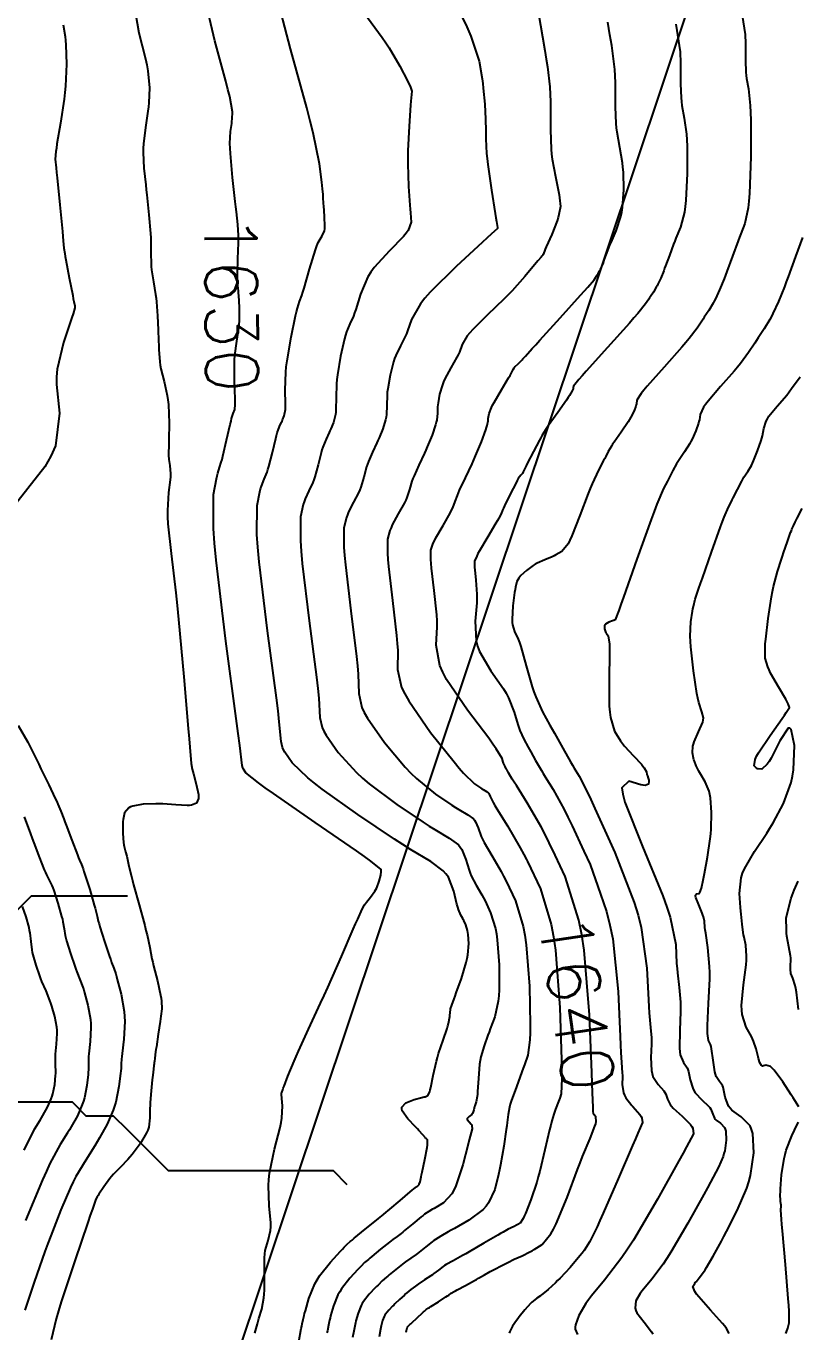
# Model space of a CAD drawing. Header units: metres. Extents: x 837475 to 838479, y 1189012 to 1191015.
# Drawn here: x 837585.7 to 837641.9, y 1189259.7 to 1189354.7 of the extents above; entities that cross this region are included whole.
import ezdxf

# ---------------------------------------------------------------- set-up
doc = ezdxf.new("R2010")
doc.units = ezdxf.units.M
doc.header["$LTSCALE"] = 0.3
for name, color, linetype in [('CORREDORVIA', 70, 'Continuous'), ('COTAS 10', 1, 'Continuous'), ('COTAS INT', 252, 'Continuous'), ('DRENAJE', 5, 'Continuous')]:
    doc.layers.add(name, color=color, linetype=linetype)
doc.styles.get("Standard").update_dxf_attribs({"font": 'simplex.shx'})

msp = doc.modelspace()

# ---------------------------------------------------------------- linework, layer by layer
at = {"layer": 'CORREDORVIA'}
msp.add_lwpolyline([(837910.67578, 1191000.96488), (838157.033, 1190996.193), (838237.174, 1190821.339), (838237.001, 1190602.875), (838240.0305, 1190437.1985), (838223.5365, 1190366.2715), (838212.196, 1190288.9195), (838227.642, 1189916.876), (838080.482, 1189451.8445), (837860.4834, 1189307.12351), (837593.19071, 1189234.39948), (837744.4868, 1189686.6093), (837750.277, 1189933.973), (837710.4905, 1190057.959), (837731.595, 1190134.414), (837885.383, 1190229.429), (837983.18356, 1190344.11971), (837817.55386, 1190502.18733), (837798.03286, 1190660.16958), (837963.57418, 1190795.98182)], close=True, dxfattribs=at)
at = {"layer": 'COTAS 10'}
for points in [[(837602.36, 1189259.606), (837602.553, 1189260.28), (837602.608, 1189260.469), (837602.662, 1189260.658), (837602.865, 1189261.346), (837603.018, 1189262.162), (837603.043, 1189262.43), (837603.06, 1189262.718), (837603.055, 1189263.913), (837603.063, 1189265.084), (837603.088, 1189265.358), (837603.123, 1189265.609), (837603.331, 1189266.33), (837603.508, 1189267.068), (837603.524, 1189267.33), (837603.526, 1189267.617), (837603.41, 1189268.86), (837603.342, 1189270.346), (837603.373, 1189270.786), (837603.426, 1189271.238), (837603.799, 1189272.976), (837604.2, 1189274.567), (837604.271, 1189274.927), (837604.325, 1189275.252), (837604.374, 1189276.134), (837604.323, 1189276.668), (837604.314, 1189276.773), (837604.306, 1189276.86), (837604.298, 1189277.023), (837604.303, 1189277.062), (837604.305, 1189277.072), (837604.306, 1189277.082), (837604.312, 1189277.111), (837604.385, 1189277.31), (837604.43, 1189277.426), (837604.484, 1189277.568), (837604.766, 1189278.302), (837605.211, 1189279.377), (837605.367, 1189279.734), (837605.538, 1189280.117), (837606.275, 1189281.717), (837607.146, 1189283.605), (837607.401, 1189284.17), (837607.663, 1189284.753), (837608.659, 1189287.013), (837609.52, 1189288.986), (837609.696, 1189289.389), (837609.845, 1189289.73), (837610.16, 1189290.442), (837610.34, 1189290.765), (837610.405, 1189290.861), (837610.476, 1189290.959), (837610.785, 1189291.333), (837611.094, 1189291.748), (837611.166, 1189291.871), (837611.231, 1189291.998), (837611.413, 1189292.485), (837611.521, 1189292.927), (837611.539, 1189293.024), (837611.552, 1189293.11), (837611.555, 1189293.333), (837610.801, 1189293.952), (837610.336, 1189294.288), (837609.761, 1189294.696), (837606.759, 1189296.764), (837603.718, 1189298.859), (837603.119, 1189299.285), (837602.624, 1189299.643), (837601.713, 1189300.375), (837601.533, 1189300.633), (837601.5, 1189300.692), (837601.474, 1189300.745), (837601.441, 1189300.893), (837601.267, 1189302.352), (837601.153, 1189303.231), (837601.01, 1189304.317), (837600.254, 1189309.959), (837599.543, 1189315.847), (837599.428, 1189317.088), (837599.348, 1189318.16), (837599.356, 1189320.629), (837599.566, 1189321.761), (837599.614, 1189321.99), (837599.658, 1189322.183), (837599.781, 1189322.577), (837599.918, 1189322.978), (837599.972, 1189323.176), (837600.032, 1189323.411), (837600.304, 1189324.574), (837600.569, 1189325.728), (837600.625, 1189325.958), (837600.673, 1189326.151), (837600.78, 1189326.519), (837600.835, 1189326.635), (837600.863, 1189326.699), (837600.91, 1189326.814), (837600.933, 1189327.184), (837600.932, 1189327.376), (837600.927, 1189327.608), (837600.884, 1189328.769), (837600.871, 1189330.093), (837600.885, 1189330.426), (837600.907, 1189330.746), (837601.051, 1189331.78), (837601.198, 1189332.733), (837601.222, 1189333.001), (837601.238, 1189333.27), (837601.236, 1189334.258), (837601.188, 1189335.105), (837601.175, 1189335.287), (837601.162, 1189335.445), (837601.116, 1189335.825), (837601.092, 1189336.262), (837601.092, 1189336.456), (837601.095, 1189336.682), (837601.132, 1189337.762), (837601.165, 1189338.929), (837601.165, 1189339.209), (837601.162, 1189339.471), (837601.12, 1189340.261), (837601.021, 1189341.195), (837600.983, 1189341.547), (837600.939, 1189341.939), (837600.741, 1189343.693), (837600.605, 1189345.149), (837600.578, 1189345.434), (837600.556, 1189345.818), (837600.544, 1189346.159), (837600.587, 1189347.039), (837600.675, 1189347.626), (837600.691, 1189347.783), (837600.705, 1189347.937), (837600.728, 1189348.476), (837600.531, 1189349.584), (837600.406, 1189350.098), (837600.251, 1189350.701), (837599.438, 1189353.627), (837598.695, 1189356.866)], [(837613.382, 1189259.676), (837613.402, 1189259.781), (837613.442, 1189259.974), (837613.462, 1189260.024), (837613.469, 1189260.037), (837613.477, 1189260.051), (837613.514, 1189260.097), (837613.64, 1189260.219), (837613.705, 1189260.28), (837613.782, 1189260.352), (837614.169, 1189260.711), (837614.556, 1189261.067), (837614.633, 1189261.138), (837614.697, 1189261.197), (837614.822, 1189261.309), (837614.984, 1189261.417), (837615.071, 1189261.473), (837615.178, 1189261.541), (837615.716, 1189261.883), (837616.262, 1189262.231), (837616.372, 1189262.303), (837616.465, 1189262.364), (837616.655, 1189262.498), (837616.858, 1189262.625), (837616.959, 1189262.682), (837617.08, 1189262.75), (837617.68, 1189263.073), (837618.338, 1189263.426), (837618.495, 1189263.512), (837618.641, 1189263.593), (837619.08, 1189263.841), (837619.495, 1189264.076), (837619.626, 1189264.148), (837619.764, 1189264.223), (837620.323, 1189264.519), (837620.919, 1189264.821), (837621.081, 1189264.9), (837621.242, 1189264.976), (837621.812, 1189265.234), (837622.378, 1189265.507), (837622.536, 1189265.594), (837622.695, 1189265.685), (837623.273, 1189266.051), (837623.904, 1189266.817), (837624.096, 1189267.16), (837624.295, 1189267.559), (837625.078, 1189269.472), (837625.841, 1189271.517), (837626.028, 1189272), (837626.205, 1189272.447), (837626.756, 1189273.759), (837627.113, 1189274.656), (837627.167, 1189274.84), (837627.203, 1189274.997), (837627.17, 1189275.335), (837627.045, 1189275.49), (837627.022, 1189275.532), (837627.004, 1189275.573), (837626.982, 1189275.719), (837626.987, 1189275.851), (837626.987, 1189275.884), (837626.986, 1189275.916), (837626.977, 1189276.017), (837626.93, 1189277.106), (837626.904, 1189277.761), (837626.874, 1189278.569), (837626.72, 1189282.76), (837626.334, 1189287.46), (837626.156, 1189288.588), (837625.948, 1189289.641), (837624.943, 1189292.817), (837624.215, 1189294.367), (837623.787, 1189295.275), (837623.484, 1189295.874), (837623.188, 1189296.439), (837622.182, 1189298.186), (837621.39, 1189299.445), (837621.229, 1189299.702), (837621.094, 1189299.919), (837620.819, 1189300.372), (837620.714, 1189300.56), (837620.687, 1189300.61), (837620.66, 1189300.659), (837620.567, 1189300.828), (837620.482, 1189301.015), (837620.459, 1189301.075), (837620.437, 1189301.139), (837620.36, 1189301.402), (837619.926, 1189302.118), (837619.679, 1189302.468), (837619.377, 1189302.884), (837617.824, 1189304.935), (837616.315, 1189307.167), (837616.039, 1189307.697), (837615.825, 1189308.19), (837615.565, 1189309.65), (837615.63, 1189311.001), (837615.62, 1189311.424), (837615.598, 1189311.867), (837615.418, 1189313.646), (837615.223, 1189315.261), (837615.191, 1189315.602), (837615.17, 1189315.896), (837615.172, 1189316.573), (837615.347, 1189317.079), (837615.435, 1189317.264), (837615.539, 1189317.47), (837616.056, 1189318.379), (837616.575, 1189319.275), (837616.68, 1189319.473), (837616.768, 1189319.649), (837616.947, 1189320.104), (837617.103, 1189320.559), (837617.176, 1189320.735), (837617.263, 1189320.933), (837617.686, 1189321.831), (837618.173, 1189322.868), (837618.3, 1189323.154), (837618.424, 1189323.44), (837618.844, 1189324.467), (837619.162, 1189325.323), (837619.222, 1189325.501), (837619.27, 1189325.652), (837619.342, 1189325.985), (837619.347, 1189326.168), (837619.352, 1189326.226), (837619.36, 1189326.286), (837619.402, 1189326.529), (837619.572, 1189326.95), (837619.661, 1189327.122), (837619.767, 1189327.318), (837620.299, 1189328.229), (837620.826, 1189329.107), (837620.929, 1189329.283), (837621.013, 1189329.429), (837621.162, 1189329.717), (837621.234, 1189329.842), (837621.27, 1189329.886), (837621.312, 1189329.933), (837621.521, 1189330.14), (837621.758, 1189330.367), (837621.817, 1189330.427), (837621.874, 1189330.487), (837622.058, 1189330.693), (837622.547, 1189331.242), (837622.796, 1189331.518), (837623.094, 1189331.847), (837624.582, 1189333.485), (837626.061, 1189335.118), (837626.353, 1189335.446), (837626.595, 1189335.719), (837627.045, 1189336.255), (837627.163, 1189336.433), (837627.195, 1189336.482), (837627.226, 1189336.529), (837627.337, 1189336.697), (837627.445, 1189336.877), (837627.475, 1189336.932), (837627.504, 1189336.99), (837627.608, 1189337.216), (837627.72, 1189337.492), (837627.755, 1189337.581), (837627.79, 1189337.675), (837627.93, 1189338.058), (837628.131, 1189338.582), (837628.205, 1189338.764), (837628.288, 1189338.964), (837628.651, 1189339.82), (837628.99, 1189340.861), (837629.056, 1189341.177), (837629.111, 1189341.505), (837629.209, 1189342.789), (837629.178, 1189344.092), (837629.15, 1189344.432), (837629.114, 1189344.763), (837628.916, 1189345.882), (837628.716, 1189346.979), (837628.68, 1189347.296), (837628.651, 1189347.619), (837628.614, 1189348.832), (837628.615, 1189350.012), (837628.611, 1189350.313), (837628.604, 1189350.604), (837628.562, 1189351.563), (837628.328, 1189353.303), (837628.2, 1189354.085), (837628.045, 1189354.998)], [(837641.936, 1189276.069), (837641.645, 1189276.538), (837641.528, 1189276.722), (837641.395, 1189276.929), (837640.784, 1189277.875), (837640.159, 1189278.73), (837640.017, 1189278.881), (837639.889, 1189278.994), (837639.539, 1189279.094), (837639.313, 1189279.033), (837639.264, 1189279.045), (837639.22, 1189279.07), (837639.106, 1189279.267), (837639.018, 1189279.593), (837638.989, 1189279.699), (837638.96, 1189279.813), (837638.839, 1189280.281), (837638.65, 1189280.837), (837638.577, 1189281.005), (837638.494, 1189281.18), (837638.123, 1189281.864), (837637.829, 1189282.776), (837637.797, 1189283.095), (837637.785, 1189283.442), (837637.917, 1189284.936), (837638.106, 1189286.402), (837638.131, 1189286.732), (837638.143, 1189287.029), (837638.086, 1189287.826), (837637.962, 1189288.416), (837637.932, 1189288.582), (837637.903, 1189288.749), (837637.816, 1189289.364), (837637.74, 1189290.083), (837637.719, 1189290.316), (837637.698, 1189290.564), (837637.623, 1189291.583), (837637.745, 1189292.731), (837637.849, 1189293.061), (837637.983, 1189293.396), (837638.721, 1189294.649), (837639.614, 1189295.968), (837639.847, 1189296.344), (837640.073, 1189296.726), (837640.837, 1189298.146), (837641.398, 1189299.675), (837641.496, 1189300.126), (837641.569, 1189300.588), (837641.627, 1189302.356), (837641.401, 1189303.533), (837641.295, 1189303.623), (837641.171, 1189303.61), (837640.567, 1189302.709), (837639.926, 1189301.438), (837639.778, 1189301.191), (837639.643, 1189300.99), (837639.264, 1189300.644), (837638.996, 1189300.65), (837638.932, 1189300.67), (837638.871, 1189300.699), (837638.687, 1189300.872), (837638.77, 1189301.351), (837638.878, 1189301.572), (837639.023, 1189301.832), (837639.854, 1189303.09), (837640.725, 1189304.32), (837640.895, 1189304.561), (837641.033, 1189304.76), (837641.278, 1189305.12), (837641.178, 1189305.401), (837641.1, 1189305.549), (837641.001, 1189305.729), (837640.459, 1189306.635), (837639.896, 1189307.626), (837639.783, 1189307.86), (837639.688, 1189308.076), (837639.498, 1189308.71), (837639.489, 1189309.468), (837639.507, 1189309.763), (837639.535, 1189310.095), (837639.711, 1189311.599), (837639.958, 1189313.183), (837640.03, 1189313.565), (837640.105, 1189313.923), (837640.388, 1189315.01), (837640.68, 1189315.91), (837640.759, 1189316.149), (837640.838, 1189316.384), (837641.117, 1189317.196), (837641.351, 1189317.851), (837641.402, 1189317.986), (837641.446, 1189318.102), (837641.553, 1189318.354), (837641.689, 1189318.622), (837641.751, 1189318.747), (837641.824, 1189318.894), (837642.178, 1189319.609)], [(837641.004, 1189259.572), (837641.122, 1189259.878), (837641.149, 1189259.963), (837641.173, 1189260.049), (837641.242, 1189260.359), (837641.232, 1189261.2), (837641.207, 1189261.619), (837641.172, 1189262.12), (837640.966, 1189264.604), (837640.751, 1189267.04), (837640.711, 1189267.511), (837640.679, 1189267.894), (837640.632, 1189268.54), (837640.64, 1189268.617), (837640.644, 1189268.667), (837640.654, 1189268.77), (837640.655, 1189268.909), (837640.651, 1189268.957), (837640.646, 1189269.01), (837640.614, 1189269.236), (837640.6, 1189269.679), (837640.607, 1189269.869), (837640.617, 1189270.088), (837640.692, 1189271.121), (837640.87, 1189272.298), (837640.945, 1189272.608), (837641.031, 1189272.911), (837641.436, 1189273.945), (837641.833, 1189274.77), (837641.914, 1189274.941)]]:
    msp.add_lwpolyline(points, dxfattribs=at)
at = {"layer": 'COTAS INT'}
for points in [[(837593.54, 1189356.477), (837593.923, 1189354.209), (837594.405, 1189352.329), (837594.497, 1189351.88), (837594.57, 1189351.462), (837594.685, 1189350.212), (837594.64, 1189349.135), (837594.613, 1189348.825), (837594.579, 1189348.511), (837594.403, 1189347.338), (837594.253, 1189346.149), (837594.235, 1189345.826), (837594.228, 1189345.505), (837594.288, 1189344.366), (837594.421, 1189343.163), (837594.459, 1189342.802), (837594.498, 1189342.429), (837594.645, 1189340.981), (837594.76, 1189339.617), (837594.78, 1189339.298), (837594.794, 1189339.004), (837594.799, 1189338.154), (837594.81, 1189337.423), (837594.827, 1189337.205), (837594.85, 1189336.98), (837594.986, 1189336.11), (837595.138, 1189335.173), (837595.171, 1189334.905), (837595.201, 1189334.634), (837595.277, 1189333.624), (837595.322, 1189332.619), (837595.332, 1189332.351), (837595.342, 1189332.087), (837595.367, 1189331.17), (837595.439, 1189330.275), (837595.477, 1189330.024), (837595.523, 1189329.773), (837595.757, 1189328.858), (837595.987, 1189327.833), (837596.03, 1189327.512), (837596.065, 1189327.175), (837596.119, 1189325.826), (837596.112, 1189324.611), (837596.108, 1189324.359), (837596.104, 1189324.143), (837596.083, 1189323.67), (837596.083, 1189323.384), (837596.091, 1189323.286), (837596.103, 1189323.18), (837596.178, 1189322.73), (837596.223, 1189322.122), (837596.216, 1189321.917), (837596.2, 1189321.696), (837596.075, 1189320.763), (837595.993, 1189319.453), (837596.006, 1189318.994), (837596.034, 1189318.492), (837596.263, 1189316.333), (837596.605, 1189313.476), (837596.704, 1189312.535), (837596.806, 1189311.529), (837597.192, 1189307.354), (837597.519, 1189303.591), (837597.584, 1189302.845), (837597.637, 1189302.227), (837597.737, 1189301.061), (837597.809, 1189300.627), (837597.844, 1189300.47), (837597.887, 1189300.297), (837598.097, 1189299.538), (837598.256, 1189298.803), (837598.267, 1189298.644), (837598.263, 1189298.505), (837598.126, 1189298.166), (837597.752, 1189298.016), (837597.598, 1189297.997), (837597.423, 1189297.988), (837596.607, 1189298.033), (837595.66, 1189298.107), (837595.402, 1189298.115), (837595.144, 1189298.118), (837594.229, 1189298.085), (837593.472, 1189297.95), (837593.315, 1189297.888), (837593.18, 1189297.815), (837592.882, 1189297.466), (837592.771, 1189296.981), (837592.755, 1189296.823), (837592.744, 1189296.654), (837592.755, 1189295.96), (837592.814, 1189295.293), (837592.833, 1189295.141), (837592.854, 1189295.004), (837592.939, 1189294.628), (837593.035, 1189294.296), (837593.063, 1189294.187), (837593.091, 1189294.071), (837593.196, 1189293.586), (837593.376, 1189292.828), (837593.451, 1189292.538), (837593.537, 1189292.214), (837593.941, 1189290.756), (837594.348, 1189289.258), (837594.437, 1189288.909), (837594.516, 1189288.588), (837594.712, 1189287.667), (837594.875, 1189286.845), (837594.932, 1189286.587), (837594.995, 1189286.316), (837595.267, 1189285.228), (837595.503, 1189284.203), (837595.544, 1189283.973), (837595.574, 1189283.765), (837595.594, 1189283.206), (837595.522, 1189282.672), (837595.495, 1189282.479), (837595.464, 1189282.268), (837595.327, 1189281.344), (837595.192, 1189280.441), (837595.163, 1189280.243), (837595.138, 1189280.067), (837595.077, 1189279.619), (837595.047, 1189279.375), (837595.042, 1189279.328), (837595.037, 1189279.291), (837595.03, 1189279.229), (837595.022, 1189279.162), (837595.017, 1189279.122), (837595.011, 1189279.071), (837594.977, 1189278.808), (837594.926, 1189278.368), (837594.908, 1189278.206), (837594.889, 1189278.026), (837594.808, 1189277.23), (837594.741, 1189276.374), (837594.731, 1189276.155), (837594.724, 1189275.945), (837594.73, 1189275.253), (837594.637, 1189274.575), (837594.568, 1189274.374), (837594.481, 1189274.166), (837594.01, 1189273.365), (837593.431, 1189272.593), (837593.274, 1189272.404), (837593.12, 1189272.226), (837592.58, 1189271.67), (837592.072, 1189271.156), (837591.938, 1189271.003), (837591.808, 1189270.846), (837591.364, 1189270.243), (837591.018, 1189269.721), (837590.949, 1189269.616), (837590.893, 1189269.527), (837590.788, 1189269.349), (837590.535, 1189268.619), (837590.386, 1189268.183), (837590.202, 1189267.645), (837589.249, 1189264.859), (837588.269, 1189261.881), (837588.068, 1189261.222), (837587.897, 1189260.636), (837587.533, 1189259.118)], [(837605.564, 1189258.97), (837605.742, 1189259.924), (837605.778, 1189260.115), (837605.807, 1189260.275), (837605.865, 1189260.585), (837605.942, 1189260.882), (837605.984, 1189261.033), (837606.035, 1189261.213), (837606.294, 1189262.112), (837606.727, 1189263.183), (837606.888, 1189263.472), (837607.067, 1189263.758), (837607.859, 1189264.763), (837608.599, 1189265.563), (837608.744, 1189265.719), (837608.863, 1189265.847), (837609.077, 1189266.074), (837609.308, 1189266.266), (837609.437, 1189266.372), (837609.595, 1189266.502), (837610.4, 1189267.161), (837611.204, 1189267.816), (837611.361, 1189267.943), (837611.489, 1189268.047), (837611.715, 1189268.226), (837611.926, 1189268.398), (837612.044, 1189268.497), (837612.189, 1189268.62), (837612.931, 1189269.249), (837613.669, 1189269.875), (837613.811, 1189269.995), (837613.927, 1189270.093), (837614.122, 1189270.254), (837614.152, 1189270.27), (837614.163, 1189270.276), (837614.176, 1189270.283), (837614.233, 1189270.317), (837614.295, 1189270.384), (837614.312, 1189270.413), (837614.327, 1189270.446), (837614.379, 1189270.604), (837614.461, 1189270.965), (837614.496, 1189271.127), (837614.536, 1189271.316), (837614.724, 1189272.221), (837614.891, 1189273.098), (837614.918, 1189273.269), (837614.936, 1189273.409), (837614.933, 1189273.653), (837614.846, 1189273.735), (837614.811, 1189273.772), (837614.772, 1189273.815), (837614.594, 1189274.021), (837614.299, 1189274.351), (837614.187, 1189274.472), (837614.062, 1189274.606), (837613.498, 1189275.197), (837613.079, 1189275.785), (837613.045, 1189275.917), (837613.046, 1189276.036), (837613.343, 1189276.353), (837613.83, 1189276.551), (837613.949, 1189276.594), (837614.063, 1189276.631), (837614.419, 1189276.725), (837614.693, 1189276.787), (837614.754, 1189276.805), (837614.81, 1189276.823), (837614.96, 1189276.89), (837615.086, 1189277.153), (837615.127, 1189277.295), (837615.17, 1189277.467), (837615.345, 1189278.336), (837615.571, 1189279.38), (837615.645, 1189279.661), (837615.725, 1189279.94), (837616.056, 1189280.918), (837616.354, 1189281.765), (837616.412, 1189281.961), (837616.46, 1189282.14), (837616.544, 1189282.644), (837616.577, 1189283.011), (837616.591, 1189283.103), (837616.608, 1189283.191), (837616.689, 1189283.475), (837616.856, 1189283.929), (837616.926, 1189284.125), (837617.008, 1189284.35), (837617.391, 1189285.414), (837617.749, 1189286.571), (837617.815, 1189286.855), (837617.867, 1189287.122), (837617.934, 1189287.957), (837617.884, 1189288.608), (837617.862, 1189288.76), (837617.836, 1189288.901), (837617.713, 1189289.307), (837617.566, 1189289.616), (837617.526, 1189289.695), (837617.485, 1189289.771), (837617.338, 1189290.022), (837617.174, 1189290.429), (837617.121, 1189290.604), (837617.067, 1189290.806), (837616.845, 1189291.757), (837616.441, 1189292.775), (837616.27, 1189293.019), (837616.074, 1189293.246), (837615.156, 1189293.928), (837613.684, 1189294.8), (837613.138, 1189295.146), (837612.533, 1189295.537), (837609.85, 1189297.331), (837607.248, 1189299.182), (837606.694, 1189299.61), (837606.212, 1189300.002), (837605.071, 1189301.11), (837604.54, 1189301.874), (837604.442, 1189302.049), (837604.365, 1189302.207), (837604.266, 1189302.645), (837604.139, 1189304.081), (837604.046, 1189304.87), (837603.927, 1189305.827), (837603.287, 1189310.696), (837602.679, 1189315.73), (837602.581, 1189316.791), (837602.513, 1189317.708), (837602.519, 1189319.818), (837602.722, 1189320.825), (837602.778, 1189321.045), (837602.834, 1189321.241), (837603.036, 1189321.737), (837603.25, 1189322.238), (837603.313, 1189322.435), (837603.379, 1189322.659), (837603.633, 1189323.68), (837603.876, 1189324.694), (837603.935, 1189324.914), (837603.991, 1189325.107), (837604.161, 1189325.582), (837604.302, 1189325.882), (837604.339, 1189325.965), (837604.375, 1189326.047), (837604.496, 1189326.345), (837604.579, 1189326.812), (837604.59, 1189327.001), (837604.596, 1189327.217), (837604.576, 1189328.212), (837604.609, 1189329.515), (837604.648, 1189329.924), (837604.701, 1189330.355), (837605.001, 1189332.084), (837605.329, 1189333.614), (837605.4, 1189333.919), (837605.462, 1189334.173), (837605.612, 1189334.661), (837605.78, 1189335.115), (837605.853, 1189335.348), (837605.938, 1189335.627), (837606.342, 1189337.021), (837606.772, 1189338.426), (837606.874, 1189338.713), (837606.969, 1189338.955), (837607.249, 1189339.458), (837607.418, 1189339.805), (837607.443, 1189339.949), (837607.459, 1189340.114), (837607.437, 1189340.879), (837607.369, 1189341.621), (837607.356, 1189341.77), (837607.345, 1189341.895), (837607.323, 1189342.144), (837607.321, 1189342.245), (837607.321, 1189342.277), (837607.322, 1189342.31), (837607.329, 1189342.445), (837607.294, 1189342.878), (837607.267, 1189343.099), (837607.234, 1189343.364), (837607.056, 1189344.686), (837606.597, 1189346.946), (837606.388, 1189347.803), (837606.142, 1189348.759), (837604.954, 1189353.044), (837603.851, 1189357.255)], [(837622.972, 1189355.769), (837623.47, 1189352.941), (837623.57, 1189352.313), (837623.655, 1189351.753), (837623.824, 1189350.291), (837623.872, 1189349.188), (837623.88, 1189348.853), (837623.885, 1189348.506), (837623.883, 1189347.149), (837623.926, 1189345.753), (837623.959, 1189345.382), (837624.001, 1189345.017), (837624.231, 1189343.755), (837624.462, 1189342.681), (837624.506, 1189342.435), (837624.54, 1189342.212), (837624.591, 1189341.591), (837624.49, 1189340.989), (837624.429, 1189340.778), (837624.354, 1189340.547), (837623.963, 1189339.553), (837623.572, 1189338.648), (837623.497, 1189338.473), (837623.437, 1189338.332), (837623.337, 1189338.098), (837623.331, 1189338.082), (837623.329, 1189338.078), (837623.328, 1189338.074), (837623.323, 1189338.062), (837623.317, 1189338.05), (837623.316, 1189338.047), (837623.311, 1189338.04), (837623.306, 1189338.032), (837623.304, 1189338.028), (837623.299, 1189338.021), (837623.279, 1189337.997), (837623.269, 1189337.986), (837623.256, 1189337.972), (837623.193, 1189337.901), (837622.964, 1189337.634), (837622.847, 1189337.496), (837622.707, 1189337.33), (837622.009, 1189336.5), (837621.074, 1189335.453), (837620.785, 1189335.152), (837620.482, 1189334.845), (837619.281, 1189333.693), (837618.218, 1189332.642), (837618.003, 1189332.398), (837617.822, 1189332.175), (837617.457, 1189331.543), (837617.244, 1189330.979), (837617.16, 1189330.799), (837617.064, 1189330.609), (837616.627, 1189329.837), (837616.191, 1189329.032), (837616.096, 1189328.821), (837616.012, 1189328.616), (837615.802, 1189327.918), (837615.695, 1189327.303), (837615.676, 1189327.15), (837615.662, 1189327.005), (837615.65, 1189326.542), (837615.602, 1189326.043), (837615.564, 1189325.876), (837615.516, 1189325.695), (837615.257, 1189324.937), (837614.912, 1189324.092), (837614.81, 1189323.857), (837614.705, 1189323.621), (837614.305, 1189322.768), (837613.945, 1189321.976), (837613.866, 1189321.78), (837613.796, 1189321.592), (837613.618, 1189320.998), (837613.421, 1189320.402), (837613.338, 1189320.214), (837613.243, 1189320.016), (837612.801, 1189319.219), (837612.363, 1189318.413), (837612.27, 1189318.21), (837612.191, 1189318.015), (837612.008, 1189317.384), (837612.005, 1189316.349), (837612.039, 1189315.899), (837612.087, 1189315.378), (837612.385, 1189312.909), (837612.68, 1189310.357), (837612.726, 1189309.785), (837612.757, 1189309.271), (837612.74, 1189307.899), (837613.038, 1189306.592), (837613.267, 1189306.12), (837613.56, 1189305.599), (837615.147, 1189303.316), (837616.855, 1189301.161), (837617.225, 1189300.72), (837617.549, 1189300.347), (837618.344, 1189299.564), (837618.782, 1189299.272), (837618.88, 1189299.208), (837618.969, 1189299.151), (837619.21, 1189299.009), (837619.359, 1189298.898), (837619.391, 1189298.861), (837619.419, 1189298.821), (837619.485, 1189298.655), (837619.701, 1189298.215), (837619.823, 1189298.003), (837619.972, 1189297.752), (837620.735, 1189296.518), (837621.675, 1189294.91), (837621.935, 1189294.423), (837622.124, 1189294.057), (837622.196, 1189293.917), (837623.136, 1189291.94), (837623.925, 1189289.338), (837624.09, 1189288.439), (837624.232, 1189287.462), (837624.552, 1189283.29), (837624.671, 1189279.482), (837624.687, 1189278.735), (837624.695, 1189278.122), (837624.66, 1189277.017), (837624.544, 1189276.701), (837624.501, 1189276.585), (837624.453, 1189276.455), (837624.239, 1189275.885), (837624.129, 1189275.536), (837623.971, 1189275.037), (837623.889, 1189274.733), (837623.803, 1189274.399), (837623.466, 1189272.943), (837623.091, 1189271.379), (837622.982, 1189270.976), (837622.87, 1189270.587), (837622.446, 1189269.294), (837622.059, 1189268.301), (837621.97, 1189268.102), (837621.89, 1189267.935), (837621.667, 1189267.605), (837621.497, 1189267.498), (837621.45, 1189267.471), (837621.404, 1189267.446), (837621.238, 1189267.365), (837621.071, 1189267.29), (837621.024, 1189267.267), (837620.976, 1189267.244), (837620.801, 1189267.156), (837620.423, 1189266.944), (837620.246, 1189266.843), (837620.039, 1189266.723), (837619.034, 1189266.14), (837617.956, 1189265.517), (837617.703, 1189265.373), (837617.47, 1189265.241), (837616.791, 1189264.868), (837616.292, 1189264.585), (837616.172, 1189264.511), (837616.061, 1189264.437), (837615.724, 1189264.185), (837615.396, 1189263.928), (837615.29, 1189263.852), (837615.178, 1189263.773), (837614.716, 1189263.469), (837614.256, 1189263.168), (837614.144, 1189263.091), (837614.039, 1189263.017), (837613.717, 1189262.772), (837613.422, 1189262.523), (837613.334, 1189262.447), (837613.244, 1189262.367), (837612.896, 1189262.052), (837612.553, 1189261.726), (837612.465, 1189261.64), (837612.38, 1189261.555), (837612.101, 1189261.264), (837611.875, 1189260.978), (837611.824, 1189260.896), (837611.778, 1189260.814), (837611.655, 1189260.509), (837611.56, 1189260.139), (837611.533, 1189260.016), (837611.504, 1189259.883), (837611.397, 1189259.331)], [(837637.676, 1189356.401), (837638.039, 1189354.106), (837638.068, 1189353.436), (837638.072, 1189353.233), (837638.076, 1189353.022), (837638.075, 1189352.198), (837638.1, 1189351.351), (837638.121, 1189351.126), (837638.146, 1189350.904), (837638.285, 1189350.138), (837638.417, 1189348.928), (837638.438, 1189348.427), (837638.452, 1189347.854), (837638.446, 1189345.185), (837638.352, 1189342.535), (837638.31, 1189341.973), (837638.261, 1189341.487), (837638.027, 1189340.353), (837637.718, 1189339.596), (837637.621, 1189339.347), (837637.52, 1189339.08), (837636.709, 1189336.861), (837636.605, 1189336.588), (837636.506, 1189336.33), (837636.179, 1189335.525), (837635.876, 1189334.865), (837635.79, 1189334.697), (837635.704, 1189334.537), (837635.39, 1189334.013), (837635.066, 1189333.523), (837634.974, 1189333.384), (837634.881, 1189333.243), (837634.539, 1189332.723), (837633.959, 1189331.967), (837633.717, 1189331.678), (837633.439, 1189331.355), (837632.14, 1189329.9), (837630.906, 1189328.506), (837630.67, 1189328.222), (837630.478, 1189327.981), (837630.165, 1189327.478), (837630.123, 1189327.229), (837630.103, 1189327.149), (837630.078, 1189327.063), (837629.958, 1189326.713), (837629.725, 1189326.242), (837629.629, 1189326.08), (837629.519, 1189325.905), (837629.011, 1189325.161), (837628.505, 1189324.44), (837628.397, 1189324.28), (837628.303, 1189324.136), (837628.081, 1189323.759), (837627.891, 1189323.388), (837627.818, 1189323.249), (837627.736, 1189323.093), (837627.366, 1189322.396), (837626.899, 1189321.402), (837626.756, 1189321.059), (837626.607, 1189320.686), (837626.019, 1189319.094), (837625.436, 1189317.608), (837625.29, 1189317.302), (837625.151, 1189317.042), (837624.706, 1189316.481), (837624.27, 1189316.229), (837624.138, 1189316.163), (837624, 1189316.098), (837623.459, 1189315.879), (837622.904, 1189315.632), (837622.758, 1189315.55), (837622.614, 1189315.461), (837622.122, 1189315.092), (837621.726, 1189314.72), (837621.644, 1189314.63), (837621.573, 1189314.545), (837621.417, 1189314.285), (837621.326, 1189313.878), (837621.297, 1189313.7), (837621.266, 1189313.495), (837621.141, 1189312.52), (837621.075, 1189311.532), (837621.082, 1189311.318), (837621.1, 1189311.13), (837621.257, 1189310.666), (837621.524, 1189310.102), (837621.612, 1189309.851), (837621.706, 1189309.559), (837622.096, 1189308.159), (837622.543, 1189306.631), (837622.672, 1189306.258), (837622.804, 1189305.906), (837623.301, 1189304.817), (837623.838, 1189303.834), (837623.995, 1189303.549), (837624.156, 1189303.259), (837624.767, 1189302.166), (837625.336, 1189301.165), (837625.47, 1189300.933), (837625.595, 1189300.721), (837625.961, 1189300.117), (837626.542, 1189298.977), (837626.802, 1189298.426), (837627.105, 1189297.774), (837628.558, 1189294.572), (837629.971, 1189290.931), (837630.249, 1189290.002), (837630.478, 1189289.108), (837630.896, 1189286.165), (837630.995, 1189283.848), (837631.023, 1189283.348), (837631.05, 1189282.91), (837631.151, 1189281.84), (837631.217, 1189281.097), (837631.223, 1189280.865), (837631.224, 1189280.622), (837631.183, 1189279.649), (837631.218, 1189278.71), (837631.267, 1189278.488), (837631.334, 1189278.283), (837631.716, 1189277.68), (837632.12, 1189277.218), (837632.2, 1189277.102), (837632.266, 1189276.991), (837632.392, 1189276.63), (837632.576, 1189276.238), (837632.679, 1189276.107), (837632.805, 1189275.966), (837633.449, 1189275.378), (837634.056, 1189274.786), (837634.159, 1189274.643), (837634.234, 1189274.51), (837634.27, 1189274.105), (837633.779, 1189273.164), (837633.521, 1189272.693), (837633.211, 1189272.13), (837631.652, 1189269.335), (837629.907, 1189266.37), (837629.479, 1189265.699), (837629.075, 1189265.094), (837627.816, 1189263.45), (837626.857, 1189262.317), (837626.642, 1189262.033), (837626.45, 1189261.763), (837625.936, 1189260.893), (837625.696, 1189260.202), (837625.676, 1189260.043), (837625.675, 1189259.898), (837625.839, 1189259.495)], [(837588.407, 1189354.792), (837588.558, 1189353.957), (837588.587, 1189353.662), (837588.609, 1189353.34), (837588.643, 1189351.949), (837588.575, 1189350.332), (837588.534, 1189349.868), (837588.484, 1189349.397), (837588.22, 1189347.637), (837587.962, 1189346.139), (837587.915, 1189345.834), (837587.879, 1189345.576), (837587.835, 1189345.038), (837587.903, 1189344.388), (837587.936, 1189344.058), (837587.975, 1189343.664), (837588.17, 1189341.7), (837588.359, 1189339.764), (837588.395, 1189339.388), (837588.423, 1189339.08), (837588.467, 1189338.545), (837588.524, 1189338.164), (837588.562, 1189337.954), (837588.608, 1189337.698), (837588.856, 1189336.395), (837589.104, 1189335.108), (837589.151, 1189334.862), (837589.19, 1189334.664), (837589.25, 1189334.346), (837589.251, 1189334.323), (837589.251, 1189334.294), (837589.253, 1189334.213), (837589.128, 1189333.764), (837589.048, 1189333.516), (837588.948, 1189333.215), (837588.426, 1189331.679), (837587.986, 1189329.745), (837587.938, 1189329.192), (837587.922, 1189328.632), (837588.133, 1189326.546), (837587.849, 1189324.166), (837587.521, 1189323.42), (837587.085, 1189322.637), (837584.611, 1189319.494)], [(837610.57, 1189355.326), (837611.632, 1189353.883), (837611.894, 1189353.497), (837612.142, 1189353.116), (837612.923, 1189351.79), (837613.475, 1189350.727), (837613.578, 1189350.512), (837613.66, 1189350.332), (837613.777, 1189349.969), (837613.734, 1189349.496), (837613.714, 1189349.246), (837613.691, 1189348.945), (837613.582, 1189347.431), (837613.497, 1189345.632), (837613.49, 1189345.152), (837613.49, 1189344.68), (837613.548, 1189343.04), (837613.64, 1189341.675), (837613.661, 1189341.376), (837613.681, 1189341.111), (837613.734, 1189340.439), (837613.517, 1189339.846), (837613.365, 1189339.632), (837613.174, 1189339.395), (837612.151, 1189338.358), (837611.049, 1189337.154), (837610.807, 1189336.813), (837610.592, 1189336.469), (837610.047, 1189335.195), (837609.707, 1189334.078), (837609.622, 1189333.832), (837609.541, 1189333.613), (837609.284, 1189333.053), (837609.038, 1189332.459), (837608.965, 1189332.22), (837608.89, 1189331.948), (837608.601, 1189330.695), (837608.366, 1189329.338), (837608.324, 1189329), (837608.293, 1189328.678), (837608.267, 1189327.655), (837608.264, 1189326.826), (837608.248, 1189326.626), (837608.225, 1189326.44), (837608.083, 1189325.875), (837607.887, 1189325.395), (837607.829, 1189325.262), (837607.77, 1189325.128), (837607.542, 1189324.644), (837607.309, 1189324.063), (837607.245, 1189323.869), (837607.183, 1189323.66), (837606.961, 1189322.786), (837606.726, 1189321.906), (837606.655, 1189321.695), (837606.581, 1189321.497), (837606.291, 1189320.898), (837606.01, 1189320.298), (837605.942, 1189320.1), (837605.878, 1189319.888), (837605.682, 1189319.007), (837605.677, 1189317.255), (837605.733, 1189316.493), (837605.815, 1189315.612), (837606.32, 1189311.434), (837606.845, 1189307.337), (837606.94, 1189306.508), (837607.012, 1189305.811), (837607.091, 1189304.396), (837607.256, 1189303.669), (837607.384, 1189303.406), (837607.547, 1189303.116), (837608.43, 1189301.845), (837609.76, 1189300.388), (837610.204, 1189299.98), (837610.682, 1189299.571), (837612.682, 1189298.075), (837614.616, 1189296.782), (837615.052, 1189296.5), (837615.446, 1189296.25), (837616.508, 1189295.622), (837617.169, 1189295.13), (837617.311, 1189294.966), (837617.433, 1189294.79), (837617.725, 1189294.056), (837617.945, 1189293.276), (837618.022, 1189293.071), (837618.106, 1189292.87), (837618.471, 1189292.187), (837618.882, 1189291.484), (837618.996, 1189291.271), (837619.109, 1189291.05), (837619.521, 1189290.185), (837619.866, 1189289.046), (837619.938, 1189288.653), (837620, 1189288.226), (837620.14, 1189286.401), (837620.135, 1189284.576), (837620.106, 1189284.148), (837620.064, 1189283.755), (837619.814, 1189282.615), (837619.495, 1189281.733), (837619.41, 1189281.501), (837619.327, 1189281.275), (837619.04, 1189280.504), (837618.808, 1189279.693), (837618.76, 1189279.442), (837618.718, 1189279.179), (837618.627, 1189278.132), (837618.573, 1189277.187), (837618.556, 1189276.988), (837618.538, 1189276.816), (837618.462, 1189276.423), (837618.388, 1189276.204), (837618.37, 1189276.141), (837618.353, 1189276.078), (837618.302, 1189275.843), (837618.223, 1189275.623), (837618.189, 1189275.569), (837618.148, 1189275.518), (837617.957, 1189275.358), (837617.817, 1189275.214), (837617.809, 1189275.173), (837617.814, 1189275.132), (837617.946, 1189274.979), (837618.113, 1189274.805), (837618.14, 1189274.751), (837618.16, 1189274.694), (837618.163, 1189274.468), (837618.031, 1189273.919), (837617.965, 1189273.659), (837617.887, 1189273.352), (837617.501, 1189271.853), (837616.998, 1189270.328), (837616.847, 1189270.004), (837616.691, 1189269.724), (837616.083, 1189269.07), (837615.528, 1189268.749), (837615.405, 1189268.678), (837615.296, 1189268.616), (837615.012, 1189268.458), (837614.715, 1189268.257), (837614.598, 1189268.167), (837614.466, 1189268.062), (837613.862, 1189267.561), (837613.258, 1189267.056), (837613.126, 1189266.949), (837613.01, 1189266.856), (837612.715, 1189266.64), (837612.411, 1189266.421), (837612.289, 1189266.326), (837612.149, 1189266.216), (837611.506, 1189265.698), (837610.87, 1189265.175), (837610.736, 1189265.064), (837610.62, 1189264.966), (837610.35, 1189264.733), (837610.093, 1189264.473), (837609.984, 1189264.359), (837609.859, 1189264.227), (837609.273, 1189263.597), (837608.669, 1189262.831), (837608.533, 1189262.613), (837608.411, 1189262.393), (837608.081, 1189261.577), (837607.877, 1189260.855), (837607.834, 1189260.694), (837607.796, 1189260.549), (837607.709, 1189260.167), (837607.637, 1189259.773), (837607.608, 1189259.621)], [(837617.426, 1189355.414), (837617.781, 1189354.652), (837618.079, 1189353.968), (837618.688, 1189352.155), (837618.895, 1189350.884), (837618.941, 1189350.542), (837618.981, 1189350.204), (837619.086, 1189349.02), (837619.142, 1189347.932), (837619.152, 1189347.655), (837619.159, 1189347.388), (837619.166, 1189346.512), (837619.223, 1189345.448), (837619.263, 1189345.063), (837619.313, 1189344.639), (837619.579, 1189342.78), (837619.849, 1189341.074), (837619.901, 1189340.746), (837619.943, 1189340.481), (837620.014, 1189340.045), (837620.019, 1189340.022), (837620.02, 1189340.016), (837620.02, 1189340.012), (837620.019, 1189340), (837620.017, 1189339.993), (837620.015, 1189339.989), (837620.01, 1189339.983), (837619.552, 1189339.56), (837619.265, 1189339.295), (837618.908, 1189338.966), (837617.04, 1189337.245), (837615.123, 1189335.35), (837614.736, 1189334.911), (837614.41, 1189334.509), (837613.752, 1189333.369), (837613.476, 1189332.528), (837613.391, 1189332.315), (837613.303, 1189332.111), (837612.955, 1189331.445), (837612.614, 1189330.746), (837612.53, 1189330.521), (837612.451, 1189330.282), (837612.201, 1189329.307), (837612.03, 1189328.32), (837612, 1189328.075), (837611.978, 1189327.842), (837611.959, 1189327.099), (837611.933, 1189326.434), (837611.906, 1189326.251), (837611.87, 1189326.067), (837611.67, 1189325.406), (837611.4, 1189324.744), (837611.32, 1189324.559), (837611.238, 1189324.375), (837610.924, 1189323.706), (837610.627, 1189323.02), (837610.556, 1189322.824), (837610.489, 1189322.626), (837610.29, 1189321.892), (837610.073, 1189321.154), (837609.996, 1189320.954), (837609.912, 1189320.757), (837609.546, 1189320.058), (837609.187, 1189319.355), (837609.106, 1189319.155), (837609.035, 1189318.952), (837608.845, 1189318.196), (837608.841, 1189316.802), (837608.886, 1189316.196), (837608.951, 1189315.495), (837609.353, 1189312.171), (837609.763, 1189308.847), (837609.833, 1189308.147), (837609.885, 1189307.541), (837609.916, 1189306.148), (837610.147, 1189305.131), (837610.326, 1189304.763), (837610.553, 1189304.357), (837611.789, 1189302.581), (837613.308, 1189300.774), (837613.714, 1189300.35), (837614.115, 1189299.959), (837615.513, 1189298.82), (837616.699, 1189298.027), (837616.966, 1189297.854), (837617.208, 1189297.701), (837617.859, 1189297.316), (837618.264, 1189297.014), (837618.351, 1189296.914), (837618.426, 1189296.806), (837618.605, 1189296.356), (837618.823, 1189295.746), (837618.922, 1189295.537), (837619.039, 1189295.311), (837619.603, 1189294.353), (837620.278, 1189293.197), (837620.466, 1189292.847), (837620.653, 1189292.483), (837621.328, 1189291.062), (837621.895, 1189289.192), (837622.014, 1189288.546), (837622.116, 1189287.844), (837622.346, 1189284.845), (837622.403, 1189282.029), (837622.396, 1189281.442), (837622.379, 1189280.938), (837622.237, 1189279.816), (837621.981, 1189279.115), (837621.893, 1189278.877), (837621.798, 1189278.62), (837621.39, 1189277.532), (837621.02, 1189276.485), (837620.948, 1189276.253), (837620.889, 1189276.046), (837620.787, 1189275.509), (837620.729, 1189274.927), (837620.698, 1189274.692), (837620.66, 1189274.425), (837620.468, 1189273.193), (837620.227, 1189271.833), (837620.158, 1189271.485), (837620.089, 1189271.15), (837619.828, 1189270.041), (837619.375, 1189269.076), (837619.184, 1189268.83), (837618.964, 1189268.595), (837617.933, 1189267.823), (837616.881, 1189267.214), (837616.648, 1189267.08), (837616.44, 1189266.962), (837615.901, 1189266.663), (837615.504, 1189266.421), (837615.385, 1189266.339), (837615.263, 1189266.25), (837614.793, 1189265.873), (837614.327, 1189265.492), (837614.208, 1189265.4), (837614.094, 1189265.314), (837613.716, 1189265.054), (837613.333, 1189264.794), (837613.216, 1189264.708), (837613.094, 1189264.617), (837612.611, 1189264.235), (837612.146, 1189263.849), (837612.035, 1189263.755), (837611.932, 1189263.667), (837611.623, 1189263.392), (837611.323, 1189263.1), (837611.224, 1189263), (837611.12, 1189262.891), (837610.687, 1189262.43), (837610.272, 1189261.904), (837610.179, 1189261.755), (837610.094, 1189261.604), (837609.868, 1189261.043), (837609.719, 1189260.497), (837609.683, 1189260.355), (837609.65, 1189260.216), (837609.553, 1189259.749), (837609.466, 1189259.272)], [(837633.002, 1189354.852), (837633.301, 1189352.835), (837633.336, 1189352.02), (837633.342, 1189351.773), (837633.345, 1189351.517), (837633.344, 1189350.515), (837633.376, 1189349.485), (837633.4, 1189349.211), (837633.431, 1189348.942), (837633.601, 1189348.01), (837633.765, 1189346.846), (837633.794, 1189346.43), (837633.815, 1189345.973), (837633.828, 1189343.987), (837633.731, 1189342.02), (837633.683, 1189341.575), (837633.625, 1189341.174), (837633.339, 1189340.086), (837633.003, 1189339.28), (837632.913, 1189339.056), (837632.826, 1189338.831), (837632.523, 1189338.017), (837632.25, 1189337.268), (837632.18, 1189337.084), (837632.113, 1189336.911), (837631.894, 1189336.371), (837631.69, 1189335.927), (837631.632, 1189335.815), (837631.575, 1189335.707), (837631.363, 1189335.355), (837631.146, 1189335.026), (837631.084, 1189334.933), (837631.022, 1189334.838), (837630.792, 1189334.489), (837630.226, 1189333.787), (837629.951, 1189333.471), (837629.626, 1189333.101), (837628.027, 1189331.326), (837626.473, 1189329.602), (837626.176, 1189329.265), (837625.936, 1189328.989), (837625.552, 1189328.499), (837625.534, 1189328.392), (837625.526, 1189328.357), (837625.515, 1189328.321), (837625.464, 1189328.17), (837625.263, 1189327.828), (837625.159, 1189327.671), (837625.033, 1189327.486), (837624.404, 1189326.595), (837623.78, 1189325.722), (837623.658, 1189325.549), (837623.559, 1189325.407), (837623.381, 1189325.143), (837623.247, 1189324.887), (837623.174, 1189324.749), (837623.085, 1189324.583), (837622.637, 1189323.743), (837622.187, 1189322.892), (837622.098, 1189322.719), (837622.023, 1189322.573), (837621.88, 1189322.272), (837621.827, 1189322.16), (837621.809, 1189322.133), (837621.789, 1189322.109), (837621.706, 1189322.035), (837621.533, 1189321.785), (837621.457, 1189321.649), (837621.368, 1189321.483), (837620.945, 1189320.643), (837620.536, 1189319.797), (837620.456, 1189319.628), (837620.391, 1189319.486), (837620.275, 1189319.21), (837620.115, 1189318.897), (837620.021, 1189318.733), (837619.906, 1189318.535), (837619.311, 1189317.539), (837618.715, 1189316.528), (837618.599, 1189316.319), (837618.503, 1189316.142), (837618.335, 1189315.762), (837618.334, 1189315.443), (837618.344, 1189315.305), (837618.359, 1189315.144), (837618.451, 1189314.384), (837618.516, 1189313.377), (837618.513, 1189313.062), (837618.503, 1189312.731), (837618.39, 1189311.402), (837618.464, 1189309.978), (837618.57, 1189309.587), (837618.713, 1189309.197), (837619.54, 1189307.801), (837620.45, 1189306.493), (837620.645, 1189306.16), (837620.816, 1189305.838), (837621.228, 1189304.78), (837621.49, 1189303.885), (837621.566, 1189303.667), (837621.643, 1189303.461), (837621.934, 1189302.822), (837622.249, 1189302.246), (837622.341, 1189302.079), (837622.435, 1189301.909), (837622.793, 1189301.269), (837623.215, 1189300.542), (837623.35, 1189300.318), (837623.492, 1189300.083), (837624.071, 1189299.151), (837624.865, 1189297.708), (837625.143, 1189297.15), (837625.446, 1189296.524), (837626.298, 1189294.677), (837626.75, 1189293.695), (837627.517, 1189291.537), (837627.96, 1189290.286), (837628.203, 1189289.295), (837628.406, 1189288.284), (837628.808, 1189284.463), (837628.894, 1189282.257), (837628.934, 1189281.208), (837628.963, 1189280.554), (837628.99, 1189280.008), (837629.064, 1189278.928), (837629.102, 1189278.506), (837629.105, 1189278.375), (837629.106, 1189278.237), (837629.082, 1189277.684), (837629.176, 1189277.076), (837629.251, 1189276.903), (837629.347, 1189276.729), (837629.797, 1189276.17), (837629.868, 1189276.081), (837630.377, 1189275.502), (837630.464, 1189275.371), (837630.529, 1189275.252), (837630.57, 1189274.926), (837630.232, 1189274.148), (837630.058, 1189273.745), (837629.848, 1189273.26), (837628.802, 1189270.828), (837627.711, 1189268.327), (837627.474, 1189267.798), (837627.265, 1189267.34), (837626.745, 1189266.277), (837626.318, 1189265.622), (837626.168, 1189265.421), (837626.004, 1189265.212), (837625.297, 1189264.386), (837624.57, 1189263.604), (837624.393, 1189263.422), (837624.227, 1189263.256), (837623.717, 1189262.782), (837623.321, 1189262.455), (837623.226, 1189262.381), (837623.138, 1189262.315), (837622.876, 1189262.137), (837622.609, 1189261.928), (837622.518, 1189261.842), (837622.421, 1189261.744), (837622.007, 1189261.289), (837621.589, 1189260.782), (837621.489, 1189260.65), (837621.395, 1189260.523), (837621.112, 1189260.098), (837620.904, 1189259.705), (837620.857, 1189259.597)], [(837642.215, 1189339.33), (837641.71, 1189337.936), (837641.169, 1189336.455), (837641.031, 1189336.091), (837640.899, 1189335.748), (837640.465, 1189334.68), (837640.061, 1189333.802), (837639.948, 1189333.58), (837639.834, 1189333.366), (837639.416, 1189332.671), (837638.985, 1189332.02), (837638.863, 1189331.835), (837638.74, 1189331.648), (837638.285, 1189330.957), (837637.692, 1189330.147), (837637.482, 1189329.886), (837637.251, 1189329.609), (837636.253, 1189328.474), (837635.34, 1189327.41), (837635.163, 1189327.178), (837635.02, 1189326.973), (837634.778, 1189326.457), (837634.712, 1189326.066), (837634.68, 1189325.94), (837634.642, 1189325.806), (837634.453, 1189325.255), (837634.187, 1189324.655), (837634.099, 1189324.489), (837634.005, 1189324.324), (837633.617, 1189323.728), (837633.229, 1189323.159), (837633.135, 1189323.01), (837633.047, 1189322.865), (837632.78, 1189322.376), (837632.536, 1189321.89), (837632.462, 1189321.748), (837632.387, 1189321.602), (837632.095, 1189321.049), (837631.611, 1189319.912), (837631.414, 1189319.398), (837631.191, 1189318.799), (837630.157, 1189315.917), (837629.179, 1189313.145), (837628.99, 1189312.614), (837628.837, 1189312.187), (837628.579, 1189311.499), (837628.494, 1189311.462), (837628.449, 1189311.444), (837628.396, 1189311.424), (837628.128, 1189311.325), (837627.879, 1189311.182), (837627.838, 1189311.133), (837627.808, 1189311.081), (837627.802, 1189310.86), (837627.886, 1189310.629), (837627.914, 1189310.57), (837627.943, 1189310.514), (837628.067, 1189310.328), (837628.162, 1189309.743), (837628.173, 1189309.434), (837628.178, 1189309.062), (837628.143, 1189307.187), (837628.155, 1189305.213), (837628.19, 1189304.777), (837628.238, 1189304.39), (837628.527, 1189303.393), (837628.969, 1189302.705), (837629.115, 1189302.513), (837629.27, 1189302.32), (837629.913, 1189301.614), (837630.489, 1189301.001), (837630.601, 1189300.866), (837630.694, 1189300.746), (837630.858, 1189300.439), (837630.897, 1189300.243), (837630.91, 1189300.192), (837630.925, 1189300.144), (837630.987, 1189299.986), (837631.032, 1189299.828), (837631.036, 1189299.781), (837631.037, 1189299.731), (837631.007, 1189299.539), (837630.755, 1189299.451), (837630.615, 1189299.468), (837630.444, 1189299.502), (837629.573, 1189299.773), (837629.073, 1189299.278), (837629.136, 1189298.83), (837629.287, 1189298.246), (837630.561, 1189295.014), (837632.055, 1189291.415), (837632.344, 1189290.6), (837632.58, 1189289.865), (837632.984, 1189287.867), (837633.056, 1189286.487), (837633.082, 1189286.141), (837633.111, 1189285.811), (837633.237, 1189284.751), (837633.332, 1189283.687), (837633.341, 1189283.355), (837633.342, 1189283.007), (837633.283, 1189281.614), (837633.258, 1189280.345), (837633.28, 1189280.076), (837633.316, 1189279.842), (837633.55, 1189279.292), (837633.82, 1189278.907), (837633.878, 1189278.776), (837633.928, 1189278.635), (837634.049, 1189278.041), (837634.223, 1189277.413), (837634.307, 1189277.252), (837634.406, 1189277.096), (837634.894, 1189276.576), (837635.375, 1189276.122), (837635.471, 1189276.007), (837635.55, 1189275.897), (837635.699, 1189275.539), (837635.809, 1189275.238), (837635.862, 1189275.164), (837635.926, 1189275.094), (837636.242, 1189274.873), (837636.541, 1189274.567), (837636.593, 1189274.442), (837636.633, 1189274.3), (837636.669, 1189273.642), (837636.553, 1189272.872), (837636.497, 1189272.659), (837636.431, 1189272.446), (837636.106, 1189271.675), (837635.524, 1189270.581), (837635.296, 1189270.164), (837635.039, 1189269.697), (837633.868, 1189267.596), (837632.64, 1189265.498), (837632.347, 1189265.032), (837632.074, 1189264.617), (837631.257, 1189263.533), (837630.661, 1189262.829), (837630.528, 1189262.653), (837630.408, 1189262.485), (837630.089, 1189261.945), (837630.04, 1189261.41), (837630.091, 1189261.244), (837630.169, 1189261.071), (837630.682, 1189260.386), (837631.219, 1189259.696), (837631.312, 1189259.521)], [(837636.871, 1189259.563), (837636.689, 1189259.938), (837636.56, 1189260.109), (837636.397, 1189260.309), (837635.525, 1189261.276), (837634.662, 1189262.244), (837634.506, 1189262.445), (837634.384, 1189262.617), (837634.242, 1189262.997), (837634.367, 1189263.208), (837634.413, 1189263.273), (837634.465, 1189263.342), (837634.698, 1189263.617), (837635.017, 1189264.039), (837635.123, 1189264.202), (837635.238, 1189264.383), (837635.717, 1189265.202), (837636.308, 1189266.285), (837636.493, 1189266.633), (837636.687, 1189267.003), (837637.465, 1189268.511), (837638.159, 1189270.157), (837638.3, 1189270.612), (837638.42, 1189271.068), (837638.668, 1189272.713), (837638.591, 1189274.117), (837638.506, 1189274.421), (837638.394, 1189274.688), (837637.757, 1189275.343), (837637.081, 1189275.814), (837636.945, 1189275.964), (837636.83, 1189276.122), (837636.597, 1189276.765), (837636.475, 1189277.368), (837636.43, 1189277.5), (837636.381, 1189277.618), (837636.163, 1189277.919), (837635.942, 1189278.279), (837635.89, 1189278.433), (837635.843, 1189278.611), (837635.706, 1189279.452), (837635.59, 1189280.28), (837635.556, 1189280.45), (837635.52, 1189280.595), (837635.384, 1189280.904), (837635.298, 1189281.401), (837635.293, 1189281.664), (837635.297, 1189281.981), (837635.384, 1189283.578), (837635.461, 1189285.392), (837635.459, 1189285.845), (837635.448, 1189286.278), (837635.324, 1189287.662), (837635.171, 1189288.713), (837635.141, 1189288.935), (837635.116, 1189289.127), (837635.072, 1189289.57), (837635.005, 1189289.903), (837634.966, 1189290.025), (837634.917, 1189290.161), (837634.668, 1189290.761), (837634.456, 1189291.299), (837634.431, 1189291.397), (837634.42, 1189291.471), (837634.504, 1189291.554), (837634.668, 1189291.579), (837634.708, 1189291.618), (837634.746, 1189291.671), (837634.864, 1189291.976), (837634.995, 1189292.563), (837635.041, 1189292.793), (837635.091, 1189293.054), (837635.307, 1189294.239), (837635.5, 1189295.575), (837635.535, 1189295.931), (837635.563, 1189296.28), (837635.6, 1189297.489), (837635.52, 1189298.541), (837635.475, 1189298.792), (837635.419, 1189299.025), (837635.133, 1189299.718), (837634.819, 1189300.248), (837634.745, 1189300.377), (837634.678, 1189300.499), (837634.483, 1189300.878), (837634.345, 1189301.223), (837634.314, 1189301.325), (837634.285, 1189301.428), (837634.204, 1189301.823), (837634.235, 1189302.307), (837634.277, 1189302.466), (837634.333, 1189302.637), (837634.657, 1189303.346), (837634.949, 1189304.047), (837634.985, 1189304.213), (837635.001, 1189304.366), (837634.898, 1189304.818), (837634.663, 1189305.5), (837634.595, 1189305.798), (837634.527, 1189306.145), (837634.272, 1189307.792), (837634.084, 1189309.532), (837634.058, 1189309.936), (837634.043, 1189310.307), (837634.083, 1189311.366), (837634.202, 1189312.13), (837634.237, 1189312.314), (837634.273, 1189312.486), (837634.41, 1189313.01), (837634.677, 1189313.805), (837634.795, 1189314.148), (837634.933, 1189314.544), (837635.589, 1189316.418), (837636.253, 1189318.273), (837636.396, 1189318.658), (837636.521, 1189318.985), (837636.824, 1189319.701), (837637.038, 1189320.112), (837637.107, 1189320.247), (837637.18, 1189320.392), (837637.479, 1189320.993), (837637.792, 1189321.595), (837637.874, 1189321.74), (837637.953, 1189321.877), (837638.224, 1189322.294), (837638.491, 1189322.743), (837638.569, 1189322.899), (837638.648, 1189323.069), (837638.948, 1189323.798), (837639.205, 1189324.548), (837639.257, 1189324.731), (837639.301, 1189324.903), (837639.39, 1189325.436), (837639.562, 1189325.965), (837639.657, 1189326.135), (837639.773, 1189326.315), (837640.365, 1189327.048), (837641.064, 1189327.863), (837641.247, 1189328.094), (837641.425, 1189328.328), (837642.032, 1189329.191)], [(837585.146, 1189303.819), (837585.832, 1189302.602), (837586.464, 1189301.331), (837586.633, 1189300.991), (837586.798, 1189300.655), (837587.37, 1189299.487), (837587.84, 1189298.503), (837587.942, 1189298.284), (837588.03, 1189298.089), (837588.245, 1189297.575), (837588.449, 1189297.03), (837588.53, 1189296.815), (837588.622, 1189296.571), (837589.044, 1189295.459), (837589.451, 1189294.404), (837589.534, 1189294.196), (837589.603, 1189294.024), (837589.743, 1189293.709), (837589.868, 1189293.382), (837589.927, 1189293.202), (837589.997, 1189292.984), (837590.34, 1189291.875), (837590.674, 1189290.752), (837590.739, 1189290.524), (837590.791, 1189290.333), (837590.878, 1189289.946), (837590.967, 1189289.57), (837591.021, 1189289.385), (837591.087, 1189289.166), (837591.43, 1189288.087), (837591.791, 1189286.996), (837591.868, 1189286.77), (837591.935, 1189286.577), (837592.096, 1189286.152), (837592.235, 1189285.735), (837592.289, 1189285.546), (837592.349, 1189285.325), (837592.622, 1189284.265), (837592.845, 1189282.993), (837592.874, 1189282.639), (837592.889, 1189282.285), (837592.824, 1189281.001), (837592.7, 1189279.939), (837592.678, 1189279.725), (837592.66, 1189279.545), (837592.64, 1189279.186), (837592.621, 1189278.852), (837592.605, 1189278.688), (837592.584, 1189278.493), (837592.466, 1189277.534), (837592.245, 1189276.409), (837592.158, 1189276.11), (837592.061, 1189275.816), (837591.618, 1189274.8), (837591.064, 1189273.804), (837590.897, 1189273.522), (837590.724, 1189273.238), (837590.049, 1189272.19), (837589.337, 1189270.988), (837589.139, 1189270.606), (837588.942, 1189270.203), (837588.231, 1189268.57), (837587.502, 1189266.685), (837587.294, 1189266.123), (837587.083, 1189265.544), (837586.299, 1189263.309), (837585.632, 1189261.281)], [(837585.576, 1189297.157), (837586.031, 1189295.924), (837586.152, 1189295.599), (837586.271, 1189295.28), (837586.683, 1189294.191), (837587.034, 1189293.308), (837587.115, 1189293.12), (837587.188, 1189292.956), (837587.396, 1189292.571), (837587.591, 1189292.175), (837587.657, 1189292.005), (837587.728, 1189291.809), (837588.029, 1189290.881), (837588.301, 1189289.928), (837588.354, 1189289.715), (837588.398, 1189289.525), (837588.478, 1189289.023), (837588.56, 1189288.531), (837588.605, 1189288.346), (837588.66, 1189288.141), (837588.938, 1189287.226), (837589.252, 1189286.295), (837589.33, 1189286.08), (837589.403, 1189285.883), (837589.632, 1189285.323), (837589.844, 1189284.769), (837589.906, 1189284.575), (837589.97, 1189284.363), (837590.215, 1189283.452), (837590.396, 1189282.422), (837590.419, 1189282.136), (837590.431, 1189281.85), (837590.379, 1189280.81), (837590.282, 1189279.92), (837590.265, 1189279.728), (837590.254, 1189279.558), (837590.25, 1189279.143), (837590.247, 1189278.749), (837590.236, 1189278.593), (837590.221, 1189278.417), (837590.129, 1189277.616), (837589.952, 1189276.711), (837589.882, 1189276.471), (837589.804, 1189276.235), (837589.448, 1189275.418), (837589.002, 1189274.617), (837588.868, 1189274.39), (837588.729, 1189274.162), (837588.187, 1189273.319), (837587.453, 1189271.951), (837587.192, 1189271.391), (837586.908, 1189270.752), (837585.674, 1189267.79)], [(837641.929, 1189283.148), (837641.78, 1189284.401), (837641.736, 1189284.667), (837641.69, 1189284.898), (837641.513, 1189285.44), (837641.375, 1189285.765), (837641.353, 1189285.859), (837641.34, 1189285.955), (837641.351, 1189286.317), (837641.366, 1189286.758), (837641.354, 1189286.904), (837641.336, 1189287.061), (837641.212, 1189287.714), (837641.082, 1189288.475), (837641.059, 1189288.7), (837641.043, 1189288.932), (837641.033, 1189289.818), (837641.398, 1189291.254), (837641.619, 1189291.831), (837641.891, 1189292.486)], [(837585.569, 1189272.915), (837586.324, 1189274.449), (837586.734, 1189275.086), (837586.839, 1189275.258), (837586.941, 1189275.43), (837587.277, 1189276.036), (837587.547, 1189276.653), (837587.606, 1189276.831), (837587.659, 1189277.013), (837587.793, 1189277.697), (837587.858, 1189278.341), (837587.868, 1189278.498), (837587.873, 1189278.646), (837587.859, 1189279.1), (837587.847, 1189279.572), (837587.853, 1189279.73), (837587.863, 1189279.901), (837587.934, 1189280.619), (837587.974, 1189281.414), (837587.965, 1189281.633), (837587.947, 1189281.852), (837587.809, 1189282.639), (837587.592, 1189283.4), (837587.524, 1189283.603), (837587.453, 1189283.803), (837587.168, 1189284.495), (837586.871, 1189285.189), (837586.792, 1189285.39), (837586.714, 1189285.595), (837586.446, 1189286.366), (837586.232, 1189287.116), (837586.189, 1189287.307), (837586.152, 1189287.492), (837586.078, 1189288.1), (837586.005, 1189288.716), (837585.969, 1189288.906), (837585.927, 1189289.104), (837585.717, 1189289.887), (837585.46, 1189290.633)]]:
    msp.add_lwpolyline(points, dxfattribs=at)
at = {"layer": 'DRENAJE'}
for points in [[(837593.08394, 1189291.39143, 0), (837592.08428, 1189291.39143, 0), (837591.08462, 1189291.39143, 0), (837590.08495, 1189291.39143, 0), (837589.08529, 1189291.39143, 0), (837588.08563, 1189291.39143, 0), (837587.08597, 1189291.39143, 0), (837586.0863, 1189291.39143, 0), (837585.08664, 1189290.39177, 0)], [(837609.07855, 1189270.39851, 0), (837608.07889, 1189271.39817, 0), (837607.07922, 1189271.39817, 0), (837606.07956, 1189271.39817, 0), (837605.0799, 1189271.39817, 0), (837604.08023, 1189271.39817, 0), (837603.08057, 1189271.39817, 0), (837602.08091, 1189271.39817, 0), (837601.08125, 1189271.39817, 0), (837600.08158, 1189271.39817, 0), (837599.08192, 1189271.39817, 0), (837598.08226, 1189271.39817, 0), (837597.08259, 1189271.39817, 0), (837596.08293, 1189271.39817, 0), (837595.08327, 1189272.39783, 0), (837594.08361, 1189273.3975, 0), (837593.08394, 1189274.39716, 0), (837592.08428, 1189275.39682, 0), (837591.08462, 1189275.39682, 0), (837590.08495, 1189275.39682, 0), (837589.08529, 1189276.39649, 0), (837588.08563, 1189276.39649, 0), (837587.08597, 1189276.39649, 0), (837586.0863, 1189276.39649, 0), (837585.08664, 1189276.39649, 0)]]:
    msp.add_polyline3d(points, dxfattribs=at)

# ---------------------------------------------------------------- texts
at = {"layer": 'COTAS 10', "char_height": 3.799998, "attachment_point": 7}
for s, insert, rotation in [('1630', (837598.685, 1189341.015), 270.5878449), ('1640', (837622.968, 1189289.826), 278.4447658)]:
    msp.add_mtext(s, dxfattribs=dict(at, insert=insert, rotation=rotation))

doc.saveas('drawing.dxf')
